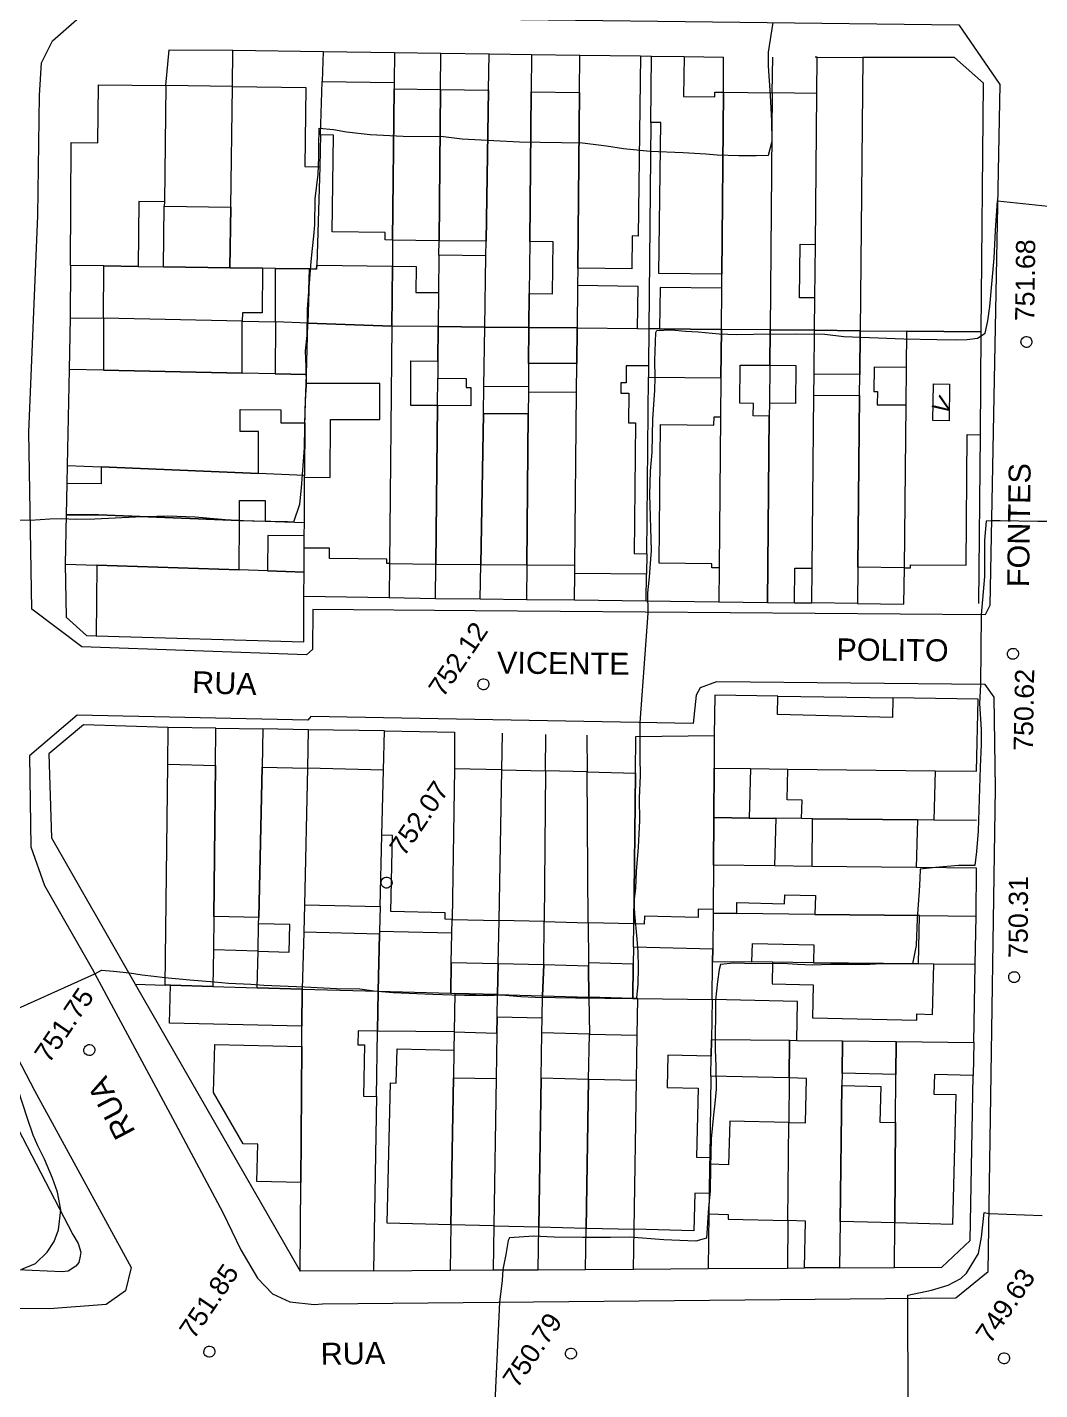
# Model space of a CAD drawing. Header units: metres. Extents: x 325024 to 7190115, y 7391967 to 10157759.
# Drawn here: x 325509.6 to 325602, y 7393363.9 to 7393488.2 of the extents above; entities that cross this region are included whole.
import ezdxf
from ezdxf.enums import TextEntityAlignment as Align

# ---------------------------------------------------------------- set-up
doc = ezdxf.new("R2010")
doc.units = ezdxf.units.M
doc.layers.get('0').update_dxf_attribs({"lineweight": 18})
for name, color, linetype, lineweight in [('100_SIST_VIARIO_MEIO_FIO', 1, 'Continuous', 18), ('160_P_SIMP_ASF_TOP', 7, 'Continuous', 18), ('168_P_SIMP_PARALE_TOP', 7, 'Continuous', 18), ('206_MURO_E_MURO_ARRIMO', 7, 'Continuous', 18), ('214_PROJ_BEIRAL_EDIF', 10, 'Continuous', 18), ('600_CURVA_MESTRA', 14, 'Continuous', 18), ('604_CURVA_INTERM', 7, 'Continuous', 18), ('606_PTO_COTADO', 7, 'Continuous', 18), ('608_PTO_COTADO_INTERVIA', 1, 'Continuous', 18), ('626_SEGM_CURVA_INTERM', 7, 'Continuous', 18)]:
    doc.layers.add(name, color=color, linetype=linetype, lineweight=lineweight)
doc.styles.add('Style-Arial', font='arial.ttf', dxfattribs={"height": 1.75})

# ---------------------------------------------------------------- blocks, each defined once
blk = doc.blocks.new('SP09')
at = {"color": 0, "linetype": 'Continuous'}
blk.add_lwpolyline([(-0.03, -0.51), (-0.14, -0.49), (-0.24, -0.46), (-0.31, -0.42), (-0.35, -0.39), (-0.42, -0.31), (-0.47, -0.24), (-0.51, -0.15), (-0.52, -0.09), (-0.52, 0.03), (-0.51, 0.11), (-0.48, 0.2), (-0.44, 0.27), (-0.4, 0.33), (-0.32, 0.39), (-0.23, 0.44), (-0.15, 0.48), (-0.1, 0.48), (-0.03, 0.48), (0.08, 0.48), (0.19, 0.44), (0.27, 0.4), (0.35, 0.32), (0.41, 0.23), (0.46, 0.11), (0.48, 0.03), (0.48, -0.03), (0.47, -0.08), (0.44, -0.21), (0.38, -0.3), (0.31, -0.38), (0.23, -0.44), (0.1, -0.49), (0.02, -0.51)], close=True, dxfattribs=at)
blk = doc.blocks.new('SP10')
at = {"color": 0, "linetype": 'Continuous'}
blk.add_lwpolyline([(-0.03, -0.51), (-0.14, -0.49), (-0.24, -0.46), (-0.31, -0.42), (-0.35, -0.39), (-0.42, -0.31), (-0.47, -0.24), (-0.51, -0.15), (-0.52, -0.09), (-0.52, 0.03), (-0.51, 0.11), (-0.48, 0.2), (-0.44, 0.27), (-0.4, 0.33), (-0.32, 0.39), (-0.23, 0.44), (-0.15, 0.48), (-0.1, 0.48), (-0.03, 0.48), (0.08, 0.48), (0.19, 0.44), (0.27, 0.4), (0.35, 0.32), (0.41, 0.23), (0.46, 0.11), (0.48, 0.03), (0.48, -0.03), (0.47, -0.08), (0.44, -0.21), (0.38, -0.3), (0.31, -0.38), (0.23, -0.44), (0.1, -0.49), (0.02, -0.51)], close=True, dxfattribs=at)

msp = doc.modelspace()

# ---------------------------------------------------------------- linework, layer by layer
at = {"layer": '100_SIST_VIARIO_MEIO_FIO'}
for points in [[(325510.7, 7393481.996), (325510.905, 7393484.964), (325511.896, 7393486.972), (325514.124, 7393488.943), (325515.419, 7393489.518), (325534.674, 7393489.183), (325594.65, 7393488.436), (325598.377, 7393482.985), (325597.489, 7393435.451), (325597.036, 7393434.587), (325550.483, 7393434.97), (325535.655, 7393435.095), (325535.622, 7393431.427), (325535.082, 7393430.955), (325514.567, 7393431.665), (325510.019, 7393435.123), (325509.749, 7393451.256), (325510.546, 7393471.048)], [(325536.541, 7393371.715), (325594.375, 7393372.245), (325597.322, 7393374.674), (325597.999, 7393418.736), (325597.866, 7393427.082), (325597.045, 7393428.236), (325572.523, 7393428.488), (325571.027, 7393427.946), (325570.67, 7393427.249), (325570.405, 7393424.665), (325535.497, 7393425.326), (325535.207, 7393424.991), (325514.162, 7393425.451), (325509.793, 7393421.726), (325509.91, 7393413.407), (325511.152, 7393409.901), (325515.511, 7393402.288), (325522.855, 7393388.644), (325527.434, 7393380.041), (325529.101, 7393376.624), (325530.618, 7393374.043), (325531.996, 7393372.635), (325533.572, 7393371.895), (325535.796, 7393371.634)]]:
    msp.add_lwpolyline(points, close=True, dxfattribs=at)
msp.add_lwpolyline([(325501.145, 7393408.6), (325510.264, 7393391.192), (325519.065, 7393375.021), (325518.557, 7393372.905), (325516.785, 7393371.647), (325511.624, 7393371.249), (325499.034, 7393371.349)], dxfattribs=at)
at = {"layer": '206_MURO_E_MURO_ARRIMO'}
for p, q in [((325522.536, 7393486.155), (325528.37, 7393486.124)), ((325528.37, 7393486.124), (325536.605, 7393486.008)), ((325536.605, 7393486.008), (325543.116, 7393485.917)), ((325543.116, 7393485.917), (325547.35, 7393485.858)), ((325547.35, 7393485.858), (325551.773, 7393485.795)), ((325555.639, 7393485.741), (325560.042, 7393485.679)), ((325565.574, 7393485.602), (325566.593, 7393485.587)), ((325569.568, 7393485.546), (325573.146, 7393485.495)), ((325581.717, 7393485.487), (325581.518, 7393485.488)), ((325513.547, 7393466.482), (325513.52, 7393461.703)), ((325513.52, 7393461.703), (325513.425, 7393456.995)), ((325596.479, 7393435.625), (325596.615, 7393451.029)), ((325513.248, 7393448.228), (325513.215, 7393446.567)), ((325513.067, 7393439.217), (325513.132, 7393434.374)), ((325534.856, 7393436.313), (325542.637, 7393436.173)), ((325542.637, 7393436.173), (325546.871, 7393436.097)), ((325546.871, 7393436.097), (325550.954, 7393436.051)), ((325550.954, 7393436.051), (325555.16, 7393436.005)), ((325555.16, 7393436.005), (325559.563, 7393435.956)), ((325559.563, 7393435.956), (325566.114, 7393435.884)), ((325566.114, 7393435.884), (325572.725, 7393435.793)), ((325579.643, 7393435.698), (325581.237, 7393435.677)), ((325585.395, 7393435.62), (325589.607, 7393435.562)), ((325513.132, 7393434.374), (325514.989, 7393432.719)), ((325514.989, 7393432.719), (325515.897, 7393432.691)), ((325578.116, 7393427.18), (325588.633, 7393427.018)), ((325526.812, 7393424.247), (325522.449, 7393424.319)), ((325535.238, 7393424.108), (325531.104, 7393424.176)), ((325542.205, 7393423.993), (325535.238, 7393424.108)), ((325596.146, 7393402.681), (325596.225, 7393407.09)), ((325596.017, 7393395.575), (325596.146, 7393402.681)), ((325519.431, 7393400.881), (325534.514, 7393374.689)), ((325595.69, 7393377.487), (325595.962, 7393392.55)), ((325593.103, 7393375.065), (325595.69, 7393377.487)), ((325541.214, 7393374.732), (325548.207, 7393374.777)), ((325548.207, 7393374.777), (325552.118, 7393374.802)), ((325552.118, 7393374.802), (325556.227, 7393374.828)), ((325556.227, 7393374.828), (325560.557, 7393374.856)), ((325560.557, 7393374.856), (325564.936, 7393374.884)), ((325564.936, 7393374.884), (325571.758, 7393374.928)), ((325571.758, 7393374.928), (325579.003, 7393374.974)), ((325579.003, 7393374.974), (325580.542, 7393374.984)), ((325583.748, 7393375.005), (325588.787, 7393375.037)), ((325588.787, 7393375.037), (325593.103, 7393375.065))]:
    msp.add_line(p, q, dxfattribs=at)
for points in [[(325522.248, 7393482.901), (325522.536, 7393486.155)], [(325528.322, 7393482.822), (325528.37, 7393486.124)], [(325536.605, 7393486.008), (325536.523, 7393483.269)], [(325543.116, 7393485.917), (325543.09, 7393483.183)], [(325547.318, 7393482.535), (325547.35, 7393485.858)], [(325573.173, 7393482.288), (325573.146, 7393485.495)], [(325577.617, 7393482.229), (325577.649, 7393485.491)], [(325566.535, 7393479.537), (325566.353, 7393460.712)], [(325536.377, 7393478.397), (325536.29, 7393475.486)], [(325542.952, 7393468.799), (325542.929, 7393466.408)], [(325547.172, 7393467.416), (325547.185, 7393468.743)], [(325513.52, 7393461.703), (325516.555, 7393461.661)], [(325529.225, 7393461.392), (325532.25, 7393461.328)], [(325547.04, 7393453.689), (325547.064, 7393456.184)], [(325566.155, 7393440.173), (325566.311, 7393456.295)], [(325577.378, 7393457.37), (325577.345, 7393453.913)], [(325555.347, 7393455.411), (325555.342, 7393454.908)], [(325534.943, 7393452.114), (325534.917, 7393447.325)], [(325528.965, 7393443.215), (325531.32, 7393443.138)], [(325542.667, 7393439.272), (325542.637, 7393436.173)], [(325546.871, 7393436.097), (325546.901, 7393439.234)], [(325550.954, 7393436.051), (325551.006, 7393439.197)], [(325555.19, 7393439.159), (325555.16, 7393436.005)], [(325589.653, 7393438.892), (325589.607, 7393435.562)], [(325559.563, 7393435.956), (325559.586, 7393438.352)], [(325566.114, 7393435.884), (325566.137, 7393438.293)], [(325535.238, 7393424.108), (325535.163, 7393420.593)], [(325552.927, 7393420.445), (325552.989, 7393423.782)], [(325556.908, 7393420.349), (325556.935, 7393423.687)], [(325560.673, 7393423.597), (325560.697, 7393420.258)], [(325580.296, 7393415.997), (325577.933, 7393416.023)], [(325596.252, 7393415.818), (325592.363, 7393415.862)], [(325541.82, 7393407.969), (325541.765, 7393405.688)], [(325548.351, 7393405.529), (325548.372, 7393406.793)], [(325552.6, 7393402.735), (325552.673, 7393406.689)], [(325556.767, 7393402.635), (325556.798, 7393406.59)], [(325560.8, 7393406.494), (325560.827, 7393402.824)], [(325530.661, 7393403.911), (325530.715, 7393406.385)], [(325564.936, 7393404.262), (325564.962, 7393406.394)], [(325577.642, 7393402.888), (325575.758, 7393402.909)], [(325596.146, 7393402.681), (325592.349, 7393402.723)], [(325541.476, 7393390.648), (325541.574, 7393396.6)], [(325548.566, 7393396.52), (325548.539, 7393394.855)], [(325560.843, 7393392.191), (325560.912, 7393396.329)], [(325572.012, 7393392.496), (325571.904, 7393385.059)], [(325579.151, 7393392.324), (325579.116, 7393388.255)], [(325571.83, 7393379.917), (325571.758, 7393374.928)], [(325579.04, 7393379.302), (325579.003, 7393374.974)], [(325588.787, 7393375.037), (325588.812, 7393379.091)], [(325548.276, 7393378.92), (325548.207, 7393374.777)], [(325552.184, 7393378.826), (325552.118, 7393374.802)], [(325556.227, 7393374.828), (325556.292, 7393378.727)], [(325560.557, 7393374.856), (325560.619, 7393378.623)], [(325564.936, 7393374.884), (325564.996, 7393378.517)]]:
    msp.add_lwpolyline(points, dxfattribs=at)
at = {"layer": '214_PROJ_BEIRAL_EDIF'}
for points in [[(325551.47, 7393467.36), (325551.491, 7393468.687), (325551.718, 7393482.477), (325551.773, 7393485.795), (325555.639, 7393485.741), (325555.606, 7393482.337), (325555.475, 7393468.673), (325555.429, 7393463.912), (325555.399, 7393460.817), (325551.363, 7393460.856)], [(325559.854, 7393466.225), (325560.009, 7393482.279), (325560.042, 7393485.679), (325565.574, 7393485.602), (325565.359, 7393469.169), (325564.827, 7393469.176), (325564.787, 7393466.16)], [(325573.173, 7393482.288), (325573.013, 7393465.677), (325567.267, 7393465.752), (325567.447, 7393479.525), (325566.535, 7393479.537), (325566.593, 7393485.587), (325569.568, 7393485.546), (325569.52, 7393481.902), (325572.358, 7393481.865), (325572.363, 7393482.298)], [(325581.505, 7393463.513), (325581.552, 7393468.398), (325581.685, 7393482.176), (325581.717, 7393485.487), (325585.875, 7393485.474), (325585.634, 7393460.526), (325581.477, 7393460.566)], [(325589.861, 7393460.485), (325596.698, 7393460.419), (325596.899, 7393483.119), (325594.255, 7393485.447), (325585.875, 7393485.474), (325585.634, 7393460.526)], [(325519.708, 7393466.394), (325516.57, 7393466.439), (325513.547, 7393466.482), (325513.612, 7393477.714), (325516.033, 7393477.683), (325516.102, 7393482.982), (325522.248, 7393482.901), (325522.109, 7393472.292), (325519.786, 7393472.322)], [(325522.248, 7393482.901), (325522.109, 7393472.292), (325522.103, 7393471.882), (325528.164, 7393471.803), (325528.322, 7393482.822)], [(325528.085, 7393466.274), (325528.164, 7393471.803), (325528.322, 7393482.822), (325535.04, 7393482.734), (325534.946, 7393475.504), (325536.29, 7393475.486), (325536.02, 7393466.499), (325536.01, 7393466.15), (325535.365, 7393466.169), (325532.265, 7393466.214), (325531.066, 7393466.231)], [(325536.377, 7393478.397), (325536.523, 7393483.269), (325543.09, 7393483.183), (325543.084, 7393482.59), (325542.952, 7393468.799), (325542.267, 7393468.808), (325542.276, 7393469.477), (325537.435, 7393469.54), (325537.551, 7393478.382)], [(325547.318, 7393482.535), (325547.185, 7393468.743), (325542.952, 7393468.799), (325543.084, 7393482.59)], [(325551.718, 7393482.477), (325551.491, 7393468.687), (325547.185, 7393468.743), (325547.318, 7393482.535)], [(325555.429, 7393463.912), (325557.535, 7393463.884), (325557.597, 7393468.645), (325555.475, 7393468.673), (325555.606, 7393482.337), (325560.009, 7393482.279), (325559.854, 7393466.225), (325559.839, 7393464.643), (325559.802, 7393460.775), (325555.399, 7393460.817)], [(325573.001, 7393464.403), (325573.013, 7393465.677), (325573.173, 7393482.288), (325577.617, 7393482.229), (325577.409, 7393460.605), (325572.965, 7393460.648)], [(325581.505, 7393463.513), (325580.09, 7393463.532), (325580.154, 7393468.416), (325581.552, 7393468.398), (325581.685, 7393482.176), (325577.617, 7393482.229), (325577.409, 7393460.605), (325581.477, 7393460.566)], [(325528.085, 7393466.274), (325522.031, 7393466.361), (325522.103, 7393471.882), (325528.164, 7393471.803)], [(325547.139, 7393464), (325547.109, 7393460.897), (325551.363, 7393460.856), (325551.47, 7393467.36), (325547.172, 7393467.416)], [(325531.066, 7393466.231), (325531.053, 7393462.151), (325529.228, 7393462.157), (325529.225, 7393461.392), (325516.555, 7393461.661), (325516.57, 7393466.439), (325519.708, 7393466.394), (325522.031, 7393466.361), (325528.085, 7393466.274)], [(325532.25, 7393461.328), (325532.265, 7393466.214), (325535.365, 7393466.169), (325535.216, 7393461.214)], [(325536.02, 7393466.499), (325542.929, 7393466.408), (325542.876, 7393460.938), (325535.216, 7393461.214), (325535.365, 7393466.169), (325536.01, 7393466.15)], [(325542.929, 7393466.408), (325545.112, 7393466.38), (325545.081, 7393464.027), (325547.139, 7393464), (325547.109, 7393460.897), (325542.876, 7393460.938)], [(325559.839, 7393464.643), (325559.802, 7393460.775), (325565.313, 7393460.722), (325565.363, 7393464.57)], [(325567.315, 7393460.702), (325572.965, 7393460.648), (325573.001, 7393464.403), (325567.365, 7393464.476)], [(325516.54, 7393456.929), (325529.21, 7393456.661), (325529.225, 7393461.392), (325516.555, 7393461.661)], [(325532.25, 7393461.328), (325532.234, 7393456.597), (325535.076, 7393456.537), (325535.216, 7393461.214)], [(325534.916, 7393447.145), (325537.26, 7393447.138), (325537.277, 7393452.435), (325541.783, 7393452.421), (325541.794, 7393455.697), (325535.051, 7393455.719), (325535.076, 7393456.537), (325535.216, 7393461.214), (325542.876, 7393460.938), (325542.667, 7393439.272), (325542.428, 7393439.274), (325542.431, 7393439.677), (325537.19, 7393439.724), (325537.199, 7393440.668), (325534.88, 7393440.689), (325534.886, 7393441.798), (325534.893, 7393443.02)], [(325547.079, 7393457.758), (325547.109, 7393460.897), (325542.876, 7393460.938), (325542.667, 7393439.272), (325546.901, 7393439.234), (325547.04, 7393453.689), (325544.6, 7393453.697), (325544.613, 7393457.766)], [(325547.04, 7393453.689), (325546.901, 7393439.234), (325551.006, 7393439.197), (325551.232, 7393452.948), (325551.273, 7393455.424), (325551.363, 7393460.856), (325547.109, 7393460.897), (325547.079, 7393457.758), (325547.064, 7393456.184), (325549.67, 7393456.176), (325549.668, 7393455.332), (325550.088, 7393455.331), (325550.083, 7393453.68)], [(325555.367, 7393457.534), (325555.347, 7393455.411), (325551.273, 7393455.424), (325551.363, 7393460.856), (325555.399, 7393460.817)], [(325559.77, 7393457.519), (325555.367, 7393457.534), (325555.399, 7393460.817), (325559.802, 7393460.775)], [(325566.353, 7393460.712), (325566.321, 7393457.31), (325564.288, 7393457.328), (325564.274, 7393455.758), (325563.799, 7393455.762), (325563.791, 7393454.821), (325564.52, 7393454.815), (325564.496, 7393452.113), (325565.12, 7393452.107), (325565.013, 7393440.183), (325566.155, 7393440.173), (325566.137, 7393438.293), (325559.586, 7393438.352), (325559.593, 7393439.119), (325559.745, 7393454.894), (325559.77, 7393457.519), (325559.802, 7393460.775), (325565.313, 7393460.722)], [(325566.353, 7393460.712), (325566.321, 7393457.31), (325566.311, 7393456.295), (325572.922, 7393456.235), (325572.965, 7393460.648), (325567.315, 7393460.702)], [(325577.333, 7393452.739), (325575.876, 7393452.752), (325575.886, 7393453.89), (325574.656, 7393453.901), (325574.688, 7393457.394), (325577.378, 7393457.37), (325577.409, 7393460.605), (325572.965, 7393460.648), (325572.922, 7393456.235), (325572.888, 7393452.657), (325572.755, 7393438.881), (325572.725, 7393435.793), (325577.169, 7393435.732)], [(325577.378, 7393457.37), (325579.769, 7393457.349), (325579.737, 7393453.892), (325577.345, 7393453.913), (325577.333, 7393452.739), (325577.169, 7393435.732), (325579.643, 7393435.698), (325579.672, 7393438.859), (325581.268, 7393438.844), (325581.42, 7393454.648), (325581.438, 7393456.563), (325581.477, 7393460.566), (325577.409, 7393460.605)], [(325581.477, 7393460.566), (325585.634, 7393460.526), (325585.596, 7393456.525), (325581.438, 7393456.563)], [(325589.829, 7393457.161), (325586.906, 7393457.187), (325586.886, 7393454.983), (325587.207, 7393454.981), (325587.197, 7393453.776), (325589.796, 7393453.753), (325589.653, 7393438.892), (325585.426, 7393438.93), (325585.577, 7393454.61), (325585.596, 7393456.525), (325585.634, 7393460.526), (325589.861, 7393460.485)], [(325589.829, 7393457.161), (325589.796, 7393453.753), (325589.653, 7393438.892), (325590.238, 7393438.887), (325590.24, 7393439.169), (325595.307, 7393439.123), (325595.415, 7393451.04), (325596.615, 7393451.029), (325596.698, 7393460.419), (325589.861, 7393460.485)], [(325532.234, 7393456.597), (325529.21, 7393456.661), (325516.54, 7393456.929), (325513.425, 7393456.995), (325513.248, 7393448.228), (325516.346, 7393448.099), (325530.701, 7393447.501), (325530.713, 7393451.323), (325529.026, 7393451.328), (325529.032, 7393453.33), (325532.754, 7393453.318), (325532.75, 7393452.121), (325534.943, 7393452.114), (325535.051, 7393455.719), (325535.076, 7393456.537)], [(325592.321, 7393455.67), (325593.809, 7393455.651), (325593.766, 7393452.306), (325592.277, 7393452.325)], [(325559.593, 7393439.119), (325559.745, 7393454.894), (325555.342, 7393454.908), (325555.323, 7393452.935), (325555.19, 7393439.159)], [(325581.268, 7393438.844), (325581.42, 7393454.648), (325585.577, 7393454.61), (325585.426, 7393438.93), (325585.395, 7393435.62), (325581.237, 7393435.677)], [(325551.006, 7393439.197), (325555.19, 7393439.159), (325555.323, 7393452.935), (325551.232, 7393452.948)], [(325572.888, 7393452.657), (325572.755, 7393438.881), (325572.086, 7393438.887), (325572.09, 7393439.255), (325567.29, 7393439.298), (325567.404, 7393451.962), (325572.29, 7393451.918), (325572.297, 7393452.662)], [(325531.32, 7393443.138), (325534.893, 7393443.02), (325534.916, 7393447.145), (325534.917, 7393447.325), (325530.701, 7393447.501), (325516.346, 7393448.099), (325516.341, 7393446.557), (325513.215, 7393446.567), (325513.158, 7393443.733), (325516.089, 7393443.727), (325528.965, 7393443.215), (325528.971, 7393445.028), (325531.326, 7393445.02)], [(325515.955, 7393439.122), (325528.951, 7393438.697), (325528.965, 7393443.215), (325516.089, 7393443.727), (325513.158, 7393443.733), (325513.067, 7393439.217)], [(325531.512, 7393438.613), (325534.868, 7393438.503), (325534.88, 7393440.689), (325534.886, 7393441.798), (325531.541, 7393441.828)], [(325531.512, 7393438.613), (325528.951, 7393438.697), (325515.955, 7393439.122), (325515.897, 7393432.691), (325534.841, 7393432.116), (325534.856, 7393436.313), (325534.868, 7393438.503)], [(325588.633, 7393427.018), (325588.59, 7393425.236), (325578.076, 7393425.489), (325578.116, 7393427.18), (325572.355, 7393427.268), (325572.32, 7393423.576), (325572.303, 7393420.594), (325575.623, 7393420.556), (325579.027, 7393420.518), (325592.472, 7393420.368), (325596.255, 7393420.326), (325596.411, 7393426.899)], [(325522.412, 7393420.96), (325522.449, 7393424.319), (325514.72, 7393424.551), (325511.549, 7393421.902), (325511.794, 7393414.253), (325519.431, 7393400.881), (325522.186, 7393400.802)], [(325531.028, 7393420.692), (325530.728, 7393406.967), (325526.62, 7393407.066), (325526.774, 7393420.855), (325526.812, 7393424.247), (325531.104, 7393424.176)], [(325548.6, 7393420.549), (325548.372, 7393406.793), (325547.742, 7393406.808), (325547.756, 7393407.406), (325542.772, 7393407.525), (325542.939, 7393414.468), (325541.977, 7393414.492), (325542.119, 7393420.426), (325542.205, 7393423.993), (325548.614, 7393423.887)], [(325572.229, 7393407.702), (325570.859, 7393407.735), (325570.841, 7393406.981), (325565.944, 7393407.099), (325565.927, 7393406.37), (325564.962, 7393406.394), (325565.128, 7393420.151), (325565.169, 7393423.489), (325572.32, 7393423.576), (325572.303, 7393420.594), (325572.277, 7393416.087), (325572.252, 7393411.735)], [(325522.186, 7393400.802), (325522.412, 7393420.96), (325526.774, 7393420.855), (325526.62, 7393407.066), (325526.586, 7393404.009), (325526.549, 7393400.677), (325522.67, 7393400.788)], [(325530.661, 7393403.911), (325533.499, 7393403.817), (325533.559, 7393406.317), (325530.715, 7393406.385), (325530.728, 7393406.967), (325531.028, 7393420.692), (325535.163, 7393420.593), (325534.897, 7393408.136), (325534.843, 7393405.621), (325534.696, 7393400.443), (325530.587, 7393400.561)], [(325535.163, 7393420.593), (325534.897, 7393408.136), (325541.82, 7393407.969), (325541.977, 7393414.492), (325542.119, 7393420.426)], [(325548.6, 7393420.549), (325548.372, 7393406.793), (325552.673, 7393406.689), (325552.927, 7393420.445)], [(325556.908, 7393420.349), (325556.798, 7393406.59), (325552.673, 7393406.689), (325552.927, 7393420.445)], [(325556.908, 7393420.349), (325556.798, 7393406.59), (325560.8, 7393406.494), (325560.697, 7393420.258)], [(325565.128, 7393420.151), (325564.962, 7393406.394), (325560.8, 7393406.494), (325560.697, 7393420.258)], [(325575.623, 7393420.556), (325575.514, 7393416.05), (325572.277, 7393416.087), (325572.303, 7393420.594)], [(325590.869, 7393415.879), (325581.299, 7393415.986), (325580.296, 7393415.997), (325580.336, 7393417.669), (325578.959, 7393417.703), (325579.027, 7393420.518), (325592.472, 7393420.368), (325592.363, 7393415.862)], [(325575.514, 7393416.05), (325577.933, 7393416.023), (325577.828, 7393411.672), (325572.252, 7393411.735), (325572.277, 7393416.087)], [(325590.869, 7393415.879), (325590.764, 7393411.528), (325581.25, 7393411.634), (325581.299, 7393415.986)], [(325596.225, 7393407.09), (325596.249, 7393411.466), (325590.764, 7393411.528), (325581.25, 7393411.634), (325577.828, 7393411.672), (325572.252, 7393411.735), (325572.229, 7393407.702), (325572.227, 7393407.359), (325574.364, 7393407.335), (325574.388, 7393408.333), (325578.732, 7393408.229), (325578.751, 7393409.044), (325581.555, 7393408.976), (325581.513, 7393407.255), (325591.059, 7393407.148)], [(325572.163, 7393402.949), (325575.758, 7393402.909), (325575.799, 7393404.595), (325581.404, 7393404.461), (325581.365, 7393402.846), (325590.953, 7393402.739), (325591.059, 7393407.148), (325581.513, 7393407.255), (325574.364, 7393407.335), (325572.227, 7393407.359), (325572.179, 7393404.088)], [(325541.759, 7393405.455), (325534.843, 7393405.621), (325534.696, 7393400.443), (325541.634, 7393400.244)], [(325548.307, 7393402.838), (325548.351, 7393405.529), (325541.765, 7393405.688), (325541.759, 7393405.455), (325541.634, 7393400.244), (325548.261, 7393400.054)], [(325530.661, 7393403.911), (325526.586, 7393404.009), (325526.549, 7393400.677), (325530.587, 7393400.561)], [(325564.917, 7393402.725), (325564.879, 7393399.577), (325565.344, 7393399.564), (325572.113, 7393399.498), (325572.163, 7393402.949), (325572.179, 7393404.088), (325564.936, 7393404.262)], [(325548.307, 7393402.838), (325548.261, 7393400.054), (325548.625, 7393400.043), (325552.533, 7393399.931), (325552.6, 7393402.735)], [(325556.767, 7393402.635), (325552.6, 7393402.735), (325552.533, 7393399.931), (325556.64, 7393399.813)], [(325560.829, 7393402.537), (325560.851, 7393399.692), (325564.879, 7393399.577), (325564.917, 7393402.725), (325560.827, 7393402.824)], [(325592.349, 7393402.723), (325590.953, 7393402.739), (325581.365, 7393402.846), (325577.642, 7393402.888), (325577.595, 7393400.92), (325581.343, 7393400.83), (325581.271, 7393397.827), (325590.803, 7393397.598), (325590.817, 7393398.166), (325592.239, 7393398.132)], [(325560.829, 7393402.537), (325556.767, 7393402.635), (325556.64, 7393399.813), (325560.851, 7393399.692)], [(325534.672, 7393397.042), (325522.587, 7393397.333), (325522.67, 7393400.788), (325526.549, 7393400.677), (325530.587, 7393400.561), (325534.696, 7393400.443)], [(325541.574, 7393396.6), (325539.802, 7393396.62), (325539.781, 7393395.35), (325540.373, 7393395.34), (325540.296, 7393390.668), (325541.476, 7393390.648), (325541.214, 7393374.732), (325534.514, 7393374.689), (325534.571, 7393382.782), (325534.659, 7393395.187), (325534.672, 7393397.042), (325534.696, 7393400.443), (325541.634, 7393400.244)], [(325541.574, 7393396.6), (325541.634, 7393400.244), (325548.261, 7393400.054), (325548.625, 7393400.043), (325548.566, 7393396.52)], [(325552.475, 7393396.426), (325552.499, 7393397.888), (325552.533, 7393399.931), (325548.625, 7393400.043), (325548.566, 7393396.52)], [(325560.912, 7393396.329), (325556.584, 7393396.433), (325556.606, 7393397.789), (325556.64, 7393399.813), (325560.851, 7393399.692)], [(325560.912, 7393396.329), (325565.289, 7393396.223), (325565.344, 7393399.564), (325564.879, 7393399.577), (325560.851, 7393399.692)], [(325572.038, 7393394.314), (325568.084, 7393394.409), (325568.013, 7393391.45), (325570.835, 7393391.382), (325570.683, 7393385.089), (325571.904, 7393385.059), (325571.896, 7393384.442), (325571.857, 7393381.791), (325570.538, 7393381.823), (325570.455, 7393378.386), (325564.996, 7393378.517), (325565.22, 7393392.085), (325565.289, 7393396.223), (325565.344, 7393399.564), (325572.113, 7393399.498), (325572.06, 7393395.843)], [(325579.845, 7393395.756), (325579.931, 7393399.31), (325572.113, 7393399.498), (325572.06, 7393395.843), (325579.18, 7393395.764)], [(325552.475, 7393396.426), (325552.406, 7393392.268), (325552.184, 7393378.826), (325556.292, 7393378.727), (325556.516, 7393392.295), (325556.584, 7393396.433), (325556.606, 7393397.789), (325552.499, 7393397.888)], [(325534.659, 7393395.187), (325534.571, 7393382.782), (325530.563, 7393382.878), (325530.645, 7393386.287), (325529.293, 7393386.32), (325526.603, 7393390.984), (325526.709, 7393395.378)], [(325572.012, 7393392.496), (325572.038, 7393394.314), (325572.06, 7393395.843), (325579.18, 7393395.764), (325579.151, 7393392.324)], [(325583.984, 7393392.773), (325583.969, 7393391.627), (325583.804, 7393379.212), (325583.748, 7393375.005), (325580.542, 7393374.984), (325580.645, 7393379.264), (325579.04, 7393379.302), (325579.116, 7393388.255), (325580.632, 7393388.219), (325580.73, 7393392.286), (325579.151, 7393392.324), (325579.18, 7393395.764), (325579.845, 7393395.756), (325584.023, 7393395.71)], [(325584.023, 7393395.71), (325588.913, 7393395.655), (325588.895, 7393392.655), (325583.984, 7393392.773)], [(325588.812, 7393379.091), (325588.868, 7393388.256), (325588.895, 7393392.655), (325588.913, 7393395.655), (325596.017, 7393395.575), (325595.962, 7393392.55), (325592.422, 7393392.635), (325592.379, 7393390.854), (325594.364, 7393390.806), (325594.079, 7393378.964)], [(325548.539, 7393394.855), (325548.497, 7393392.333), (325548.276, 7393378.92), (325542.452, 7393379.06), (325542.761, 7393391.87), (325543.284, 7393391.857), (325543.359, 7393394.979)], [(325552.184, 7393378.826), (325548.276, 7393378.92), (325548.497, 7393392.333), (325552.406, 7393392.268)], [(325556.516, 7393392.295), (325556.292, 7393378.727), (325560.619, 7393378.623), (325560.843, 7393392.191)], [(325560.843, 7393392.191), (325560.619, 7393378.623), (325564.996, 7393378.517), (325565.22, 7393392.085)], [(325583.804, 7393379.212), (325583.969, 7393391.627), (325587.516, 7393391.542), (325587.438, 7393388.29), (325588.868, 7393388.256), (325588.812, 7393379.091)], [(325571.896, 7393384.442), (325571.857, 7393381.791), (325571.83, 7393379.917), (325573.588, 7393379.875), (325573.577, 7393379.434), (325579.04, 7393379.302), (325579.116, 7393388.255), (325573.724, 7393388.385), (325573.628, 7393384.401)]]:
    msp.add_lwpolyline(points, close=True, dxfattribs=at)
msp.add_lwpolyline([(325508.326, 7393388.459), (325513.738, 7393378.025), (325514.231, 7393377.22), (325514.487, 7393376.436), (325514.433, 7393376.073), (325514.289, 7393375.494), (325514.035, 7393375.15), (325513.339, 7393374.702), (325512.766, 7393374.642), (325505.904, 7393374.944)], dxfattribs=at)
at = {"layer": '600_CURVA_MESTRA', "elevation": 750}
msp.add_lwpolyline([(325590.016, 7393362.493), (325589.985, 7393372.205), (325589.984, 7393372.513), (325592.144, 7393372.97), (325593.673, 7393373.4), (325594.84, 7393374.029), (325595.334, 7393374.514), (325596.444, 7393376.29), (325596.707, 7393377.799), (325596.955, 7393380.054), (325597.403, 7393379.948), (325602.256, 7393379.786)], dxfattribs=at)
at = {"layer": '604_CURVA_INTERM', "flags": 128}
for points, elevation in [([(325500.375, 7393443.503), (325509.883, 7393443.244), (325511.637, 7393443.342), (325512.712, 7393443.378), (325514.057, 7393443.32), (325515.761, 7393443.354), (325519.48, 7393443.539), (325522.391, 7393443.643), (325524.922, 7393443.539), (325528.37, 7393443.241), (325530.307, 7393443.162), (325533.364, 7393443.117), (325533.921, 7393443.09), (325534.475, 7393444.68), (325534.642, 7393446.181), (325534.898, 7393449.85), (325534.919, 7393451.742), (325535.005, 7393454.278), (325535.074, 7393455.493), (325535.064, 7393457.234), (325535.002, 7393458.68), (325535.145, 7393460.1), (325535.178, 7393462.503), (325535.527, 7393466.832), (325535.63, 7393468.044), (325535.759, 7393469.142), (325535.84, 7393470.203), (325535.864, 7393472.569), (325536.143, 7393474.802), (325536.211, 7393476.374), (325536.207, 7393477.382), (325536.239, 7393479.023), (325537.539, 7393478.901), (325538.751, 7393478.683), (325540.913, 7393478.444), (325543.899, 7393478.289), (325547.606, 7393478.242), (325549.299, 7393478.046), (325552.181, 7393477.879), (325554.548, 7393477.773), (325560.29, 7393477.688), (325562.464, 7393477.415), (325564.03, 7393477.158), (325566.472, 7393476.898), (325569.489, 7393476.789), (325571.543, 7393476.666), (325572.585, 7393476.585), (325574.551, 7393476.525), (325576.154, 7393476.515), (325577.254, 7393476.539), (325577.617, 7393477.829), (325577.559, 7393479.693), (325577.454, 7393481.998), (325577.276, 7393484.694), (325577.262, 7393485.936), (325577.683, 7393488.647)], 753), ([(325506.802, 7393397.802), (325515.76, 7393401.824), (325516.366, 7393402.155), (325517.472, 7393402.057), (325518.94, 7393401.908), (325520.074, 7393401.729), (325521.138, 7393401.62), (325522.165, 7393401.485), (325524.43, 7393401.269), (325526.696, 7393401.103), (325527.953, 7393400.989), (325529.992, 7393400.896), (325531.187, 7393400.8), (325534.918, 7393400.642), (325537.829, 7393400.486), (325539.969, 7393400.465), (325541.232, 7393400.289), (325543.001, 7393400.12), (325546.612, 7393399.966), (325548.362, 7393399.9), (325549.511, 7393399.877), (325550.561, 7393399.89), (325551.646, 7393399.861), (325552.88, 7393399.899), (325554.665, 7393399.764), (325555.961, 7393399.707), (325559.661, 7393399.625), (325560.726, 7393399.638), (325562.327, 7393399.606), (325564.667, 7393399.594), (325565.243, 7393399.632), (325565.362, 7393400.897), (325565.391, 7393402.428), (325565.362, 7393403.851), (325565.285, 7393405.004), (325565.069, 7393407.316), (325565.003, 7393408.393), (325565.152, 7393409.643), (325565.213, 7393411.183), (325565.407, 7393413.404), (325565.473, 7393414.595), (325565.509, 7393415.795), (325565.503, 7393417.874), (325565.57, 7393419.92), (325565.555, 7393421.618), (325565.548, 7393423.493), (325565.543, 7393424.757), (325566.268, 7393434.739), (325566.24, 7393436.609), (325566.402, 7393438.028), (325566.488, 7393439.28), (325566.579, 7393440.479), (325566.423, 7393445.565), (325566.508, 7393447.721), (325566.634, 7393449.433), (325566.718, 7393452.446), (325566.898, 7393455.101), (325566.908, 7393456.25), (325566.886, 7393457.814), (325566.969, 7393460.377), (325567.077, 7393460.546), (325568.392, 7393460.592), (325569.697, 7393460.486), (325570.843, 7393460.412), (325572.76, 7393460.234), (325574.349, 7393460.176), (325575.885, 7393460.215), (325579.784, 7393460.228), (325582.408, 7393460.222), (325584.159, 7393459.99), (325589.623, 7393459.78), (325592.629, 7393459.709), (325594.369, 7393459.702), (325595.402, 7393459.717), (325596.341, 7393459.842), (325597.045, 7393460.296), (325597.296, 7393461.421), (325597.486, 7393462.751), (325597.863, 7393467.152), (325597.983, 7393469.676), (325598.179, 7393472.381), (325603.385, 7393471.845)], 752), ([(325598.417, 7393443.173), (325597.634, 7393443.186), (325597.149, 7393443.156), (325596.987, 7393441.408), (325596.986, 7393438.088), (325596.685, 7393434.59), (325596.626, 7393428.241), (325596.546, 7393426.505), (325596.692, 7393424.128), (325596.683, 7393422.764), (325596.588, 7393420.702), (325596.405, 7393414.844), (325596.255, 7393412.996), (325596.102, 7393411.725), (325594.611, 7393411.713), (325592.508, 7393411.544), (325591.125, 7393411.372), (325591.071, 7393410.524), (325591.031, 7393409.362), (325590.927, 7393408.163), (325590.843, 7393406.845), (325590.762, 7393404.409), (325590.416, 7393402.734), (325588.549, 7393402.756), (325587.547, 7393402.745), (325586.525, 7393402.691), (325582.946, 7393402.673), (325581.256, 7393402.621), (325579.916, 7393402.671), (325578.559, 7393402.769), (325576.067, 7393402.739), (325574.084, 7393402.798), (325572.888, 7393402.69), (325572.772, 7393402.213), (325572.627, 7393401.128), (325572.432, 7393399.439), (325572.403, 7393394.924), (325572.47, 7393393.391), (325572.486, 7393391.304), (325572.373, 7393390.02), (325572.24, 7393388.973), (325572.039, 7393386.779), (325571.965, 7393384.178), (325571.933, 7393381.978), (325571.789, 7393380.46), (325571.613, 7393377.713), (325570.636, 7393377.43), (325567.724, 7393377.549), (325564.579, 7393377.809), (325562.846, 7393377.77), (325560.325, 7393377.769), (325557.701, 7393377.792), (325555.822, 7393377.901), (325553.606, 7393377.744), (325553.497, 7393377.49), (325553.286, 7393376.215), (325553.016, 7393374.839), (325552.945, 7393373.838), (325552.711, 7393371.863), (325552.244, 7393362.067)], 751), ([(325509.106, 7393374.878), (325510.337, 7393375.39), (325511.407, 7393376.421), (325512.057, 7393377.4), (325512.449, 7393378.466), (325512.659, 7393380.275), (325512.345, 7393381.892), (325511.897, 7393383.18), (325511.17, 7393384.906), (325510.55, 7393386.121), (325510.137, 7393387.113), (325509.601, 7393388.637), (325508.756, 7393391.228)], 752)]:
    msp.add_lwpolyline(points, dxfattribs=dict(at, elevation=elevation))
at = {"layer": '604_CURVA_INTERM', "elevation": 751}
msp.add_lwpolyline([(325602.998, 7393443.1), (325601.856, 7393443.118)], dxfattribs=at)
at = {"layer": '626_SEGM_CURVA_INTERM', "elevation": 751}
msp.add_lwpolyline([(325601.856, 7393443.118), (325598.417, 7393443.173)], dxfattribs=at)

# ---------------------------------------------------------------- block references
at = {"layer": '606_PTO_COTADO', "rotation": 55.83005668387076}
for p in [(325600.824, 7393459.523, 751.67), (325551.244, 7393428.279, 752.12), (325542.401, 7393410.184, 752.075), (325599.7, 7393401.556, 750.31), (325515.264, 7393394.898, 751.75), (325559.235, 7393367.198, 750.78)]:
    msp.add_blockref('SP09', p, dxfattribs=at)
at = {"layer": '608_PTO_COTADO_INTERVIA', "rotation": 55.83005668387076}
for p in [(325599.591, 7393431.067, 750.616), (325526.222, 7393367.367, 751.85), (325598.781, 7393366.764, 749.635)]:
    msp.add_blockref('SP10', p, dxfattribs=at)

# ---------------------------------------------------------------- texts
at = {"layer": '160_P_SIMP_ASF_TOP', "style": 'Style-Arial'}
for s, rotation, p in [('POLITO', 359.45326, (325583.47, 7393431.445)), ('VICENTE', 359.45326, (325552.48, 7393430.239)), ('RUA', 358.01624, (325524.651, 7393428.465)), ('RUA', 117.64793, (325518.626, 7393386.943)), ('RUA', 0.89682, (325536.375, 7393367.142))]:
    msp.add_text(s, height=2, rotation=rotation, dxfattribs=at).set_placement(p, align=Align.MIDDLE_LEFT)
at = {"layer": '168_P_SIMP_PARALE_TOP', "style": 'Style-Arial'}
msp.add_text('FONTES', height=2, rotation=89.22752, dxfattribs=at).set_placement((325600.055, 7393437.114), align=Align.MIDDLE_LEFT)
at = {"layer": '214_PROJ_BEIRAL_EDIF', "style": 'Style-Arial'}
msp.add_text('V', height=1.5, rotation=55.83006, dxfattribs=at).set_placement((325593.373, 7393452.72))
at = {"layer": '606_PTO_COTADO', "style": 'Style-Arial'}
for s, rotation, p in [('751.68', 89.2428, (325600.704, 7393465.126, 751.67)), ('752.12', 55.83006, (325548.929, 7393430.544, 752.12)), ('752.07', 55.83006, (325545.367, 7393416.027, 752.075)), ('750.31', 89.72962, (325600.072, 7393407.018, 750.31)), ('751.75', 55.83006, (325512.949, 7393397.163, 751.75)), ('750.79', 55.83006, (325555.7, 7393367.493, 750.78))]:
    msp.add_text(s, height=1.75, rotation=rotation, dxfattribs=at).set_placement(p, align=Align.MIDDLE_CENTER)
at = {"layer": '608_PTO_COTADO_INTERVIA', "style": 'Style-Arial'}
for s, rotation, p in [('750.62', 88.90977, (325600.592, 7393425.922, 750.616)), ('751.85', 55.83006, (325526.174, 7393371.963, 751.85)), ('749.63', 55.83006, (325598.89, 7393371.547, 749.635))]:
    msp.add_text(s, height=1.75, rotation=rotation, dxfattribs=at).set_placement(p, align=Align.MIDDLE_CENTER)

doc.saveas('drawing.dxf')
